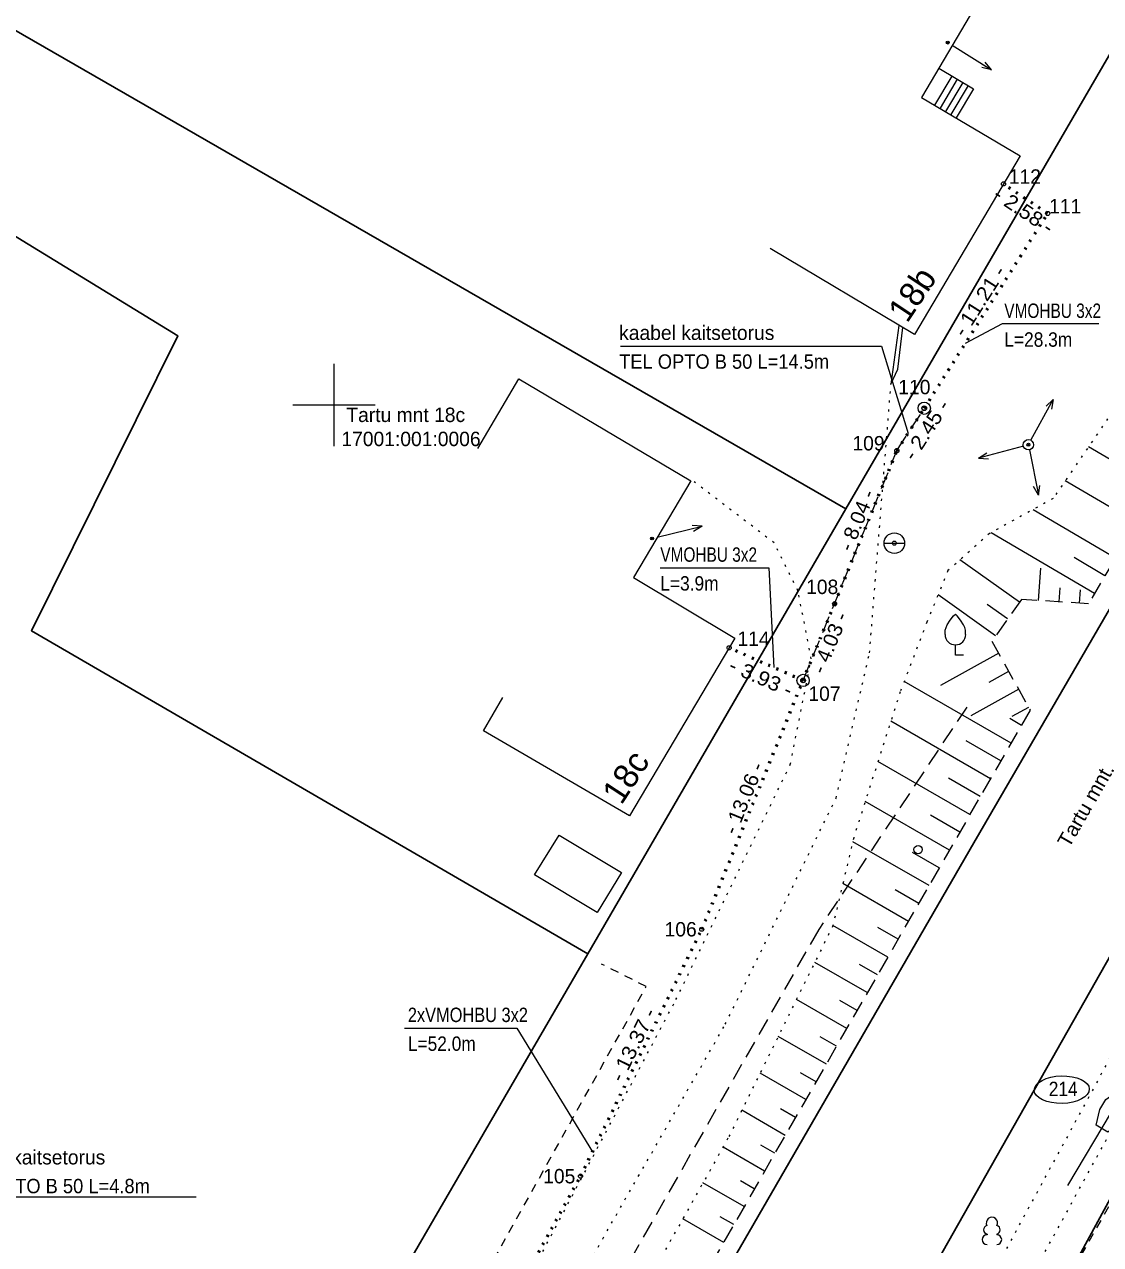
# Model space of a CAD drawing. Extents: x 641153 to 657566, y 6456701 to 6475528.
# Drawn here: x 641435 to 641487.3, y 6457209.2 to 6457268.5 of the extents above; entities that cross this region are included whole.
import ezdxf
from ezdxf.enums import TextEntityAlignment as Align

# ---------------------------------------------------------------- set-up
doc = ezdxf.new("R2010")
doc.units = 0
doc.header["$LTSCALE"] = 0.28
doc.header["$PDMODE"] = 32
doc.header["$PDSIZE"] = 0.14
for name, pattern in [('DOTTED', [1.5, 0.3, -1.2]), ('LONG_DASH_SHORT_DASH', [9.9, 6, -1.2, 1.5, -1.2]), ('MEDIUM_DASHED', [4.5, 3, -1.5]), ('SHORT_DASHED', [2.7, 1.5, -1.2])]:
    doc.linetypes.add(name, pattern=pattern)
for name, color, linetype, lineweight in [('1', 7, 'Continuous', 13), ('16', 7, 'Continuous', 13), ('17', 7, 'Continuous', 13), ('2', 7, 'Continuous', 13), ('22', 7, 'Continuous', 13), ('26', 7, 'Continuous', 13), ('28', 7, 'SHORT_DASHED', 13), ('30', 7, 'Continuous', 25), ('40', 7, 'Continuous', 25), ('42', 7, 'Continuous', 13), ('44', 7, 'Continuous', 13), ('59', 7, 'Continuous', 13), ('61', 7, 'Continuous', 13), ('63', 7, 'Continuous', 13)]:
    doc.layers.add(name, color=color, linetype=linetype, lineweight=lineweight)
doc.layers.add('58', color=7, linetype='Continuous')

msp = doc.modelspace()

# ---------------------------------------------------------------- linework, layer by layer
at = {"layer": '1'}
for points in [[(641477.42, 6457271.98), (641481.34, 6457269.66), (641478.55, 6457264.95), (641483.35, 6457262.11), (641478.21, 6457253.43), (641471.2, 6457257.6)], [(641456.99, 6457247.89), (641458.99, 6457251.27), (641467.34, 6457246.32), (641464.55, 6457241.62), (641469.48, 6457238.67), (641464.36, 6457230.04), (641457.27, 6457234.17), (641458.21, 6457235.79)]]:
    msp.add_lwpolyline(points, dxfattribs=at)
msp.add_lwpolyline([(641460.95, 6457229.1), (641463.98, 6457227.28), (641462.79, 6457225.33), (641459.75, 6457227.16)], close=True, dxfattribs=at)
at = {"layer": '16'}
msp.add_circle((641478.3903, 6457228.3921), 0.1998, dxfattribs=at)
msp.add_ellipse((641485.3737, 6457216.7241), major_axis=(1.3383, 0.0334), ratio=0.5, dxfattribs=at)
at = {"layer": '17', "linetype": 'DOTTED', "lineweight": 53}
msp.add_line((641472.8, 6457236.61), (641469.2, 6457238.2), dxfattribs=at)
at = {"layer": '17'}
msp.add_line((641487.78, 6457215.63), (641485.65, 6457212.06), dxfattribs=at)
at = {"layer": '17', "linetype": 'DOTTED', "lineweight": 53}
msp.add_lwpolyline([(641418.31, 6457213.77), (641427.2, 6457210.91), (641431.61, 6457208.91), (641433.39, 6457208.1), (641433.92, 6457200.86), (641435.15, 6457198.73), (641442.6, 6457193.96), (641448.23, 6457191.55), (641450.03, 6457191.96), (641452.86, 6457196.02), (641455.53, 6457200.79), (641461.98, 6457212.52), (641467.88, 6457224.52), (641472.8, 6457236.61), (641474.33, 6457240.34), (641477.36, 6457247.78), (641478.69, 6457249.84), (641484.69, 6457259.31), (641482.54, 6457260.74)], dxfattribs=at)
at = {"layer": '17', "linetype": 'LONG_DASH_SHORT_DASH'}
msp.add_lwpolyline([(641488.5, 6457216.2), (641488.32, 6457215.41), (641488.02, 6457214.97), (641487.62, 6457214.66), (641487.04, 6457215), (641487.22, 6457215.76), (641487.51, 6457216.24), (641487.92, 6457216.53)], close=True, dxfattribs=at)
at = {"layer": '2'}
for p, q in [((641480.03, 6457265.98), (641479.19, 6457264.57)), ((641480.29, 6457265.83), (641479.46, 6457264.42)), ((641480.56, 6457265.67), (641479.72, 6457264.26)), ((641480.82, 6457265.52), (641479.98, 6457264.11))]:
    msp.add_line(p, q, dxfattribs=at)
for points in [[(641479.39, 6457266.37), (641481.08, 6457265.36), (641480.24, 6457263.95)], [(641477.46, 6457253.87), (641477.07, 6457251.01), (641477.4, 6457251.74), (641477.65, 6457253.77)]]:
    msp.add_lwpolyline(points, dxfattribs=at)
at = {"layer": '22'}
msp.add_line((641476.74, 6457243.28), (641477.74, 6457243.28), dxfattribs=at)
msp.add_circle((641477.237, 6457243.284), 0.5, dxfattribs=at)
at = {"layer": '26', "linetype": 'MEDIUM_DASHED'}
msp.add_lwpolyline([(641472.8, 6457236.61), (641477.36, 6457247.78), (641478.69, 6457249.84)], dxfattribs=at)
at = {"layer": '26'}
msp.add_circle((641483.7491, 6457248.0678), 0.25, dxfattribs=at)
at = {"layer": '28'}
for points in [[(641449.44, 6457191.75), (641451.13, 6457196.59), (641465.18, 6457221.73), (641463, 6457222.83)], [(641492.93, 6457220.41), (641488.02, 6457211.68), (641486.01, 6457208.16), (641483.04, 6457203.04), (641482.25, 6457201.69), (641472.93, 6457182.78), (641482.03, 6457177.98)]]:
    msp.add_lwpolyline(points, dxfattribs=at)
at = {"layer": '30'}
for points in [[(641454.36, 6457158.82), (641453.43, 6457161.48), (641457.2, 6457168.92), (641466.66, 6457186.02), (641476.65, 6457203.66), (641488.59, 6457224.74), (641498.6, 6457242.13), (641508.83, 6457260.1), (641519.75, 6457279.06), (641525.06, 6457289.26), (641533.67, 6457304.43), (641535.04, 6457305.56), (641536.47, 6457306.26), (641538.06, 6457306.11), (641538.94, 6457306.05), (641540.93, 6457305.44), (641543.72, 6457303.71)], [(641510.71, 6457281.39), (641501.75, 6457264.59), (641491.37, 6457246.41), (641481.1, 6457228.72), (641469.1, 6457207.94), (641449.82, 6457173.16)]]:
    msp.add_lwpolyline(points, dxfattribs=at)
at = {"layer": '30', "linetype": 'DOTTED', "lineweight": 13}
for points in [[(641535.53, 6457305.69), (641522.02, 6457279.55), (641511.19, 6457259.32), (641500.87, 6457241.25), (641490.64, 6457223.65), (641479.12, 6457202.44), (641459.26, 6457168), (641454.36, 6457158.82)], [(641457.91, 6457189.2), (641455.29, 6457190.82), (641455.6, 6457195.64), (641463.06, 6457209.48), (641469.02, 6457219.9), (641474.4, 6457230.89), (641476.03, 6457237.95), (641477.07, 6457251.01)], [(641488.77, 6457172.78), (641471.06, 6457181.88), (641480.59, 6457201.59), (641492.14, 6457222.7), (641502.69, 6457240.19), (641508.83, 6457250.91)], [(641411.42, 6457205.25), (641416.94, 6457202.75), (641421.06, 6457200.89), (641427.07, 6457198.98), (641447.98, 6457191.33), (641449.4, 6457191.7), (641453.63, 6457196.52), (641466.62, 6457221.1), (641472.18, 6457232.53), (641473.2, 6457237.66), (641472.55, 6457240.97), (641471.39, 6457243.3), (641467.46, 6457246.3)]]:
    msp.add_lwpolyline(points, dxfattribs=at)
at = {"layer": '40'}
for points in [[(641474.88, 6457244.96), (641491.05, 6457272.81), (641471.83, 6457279.19), (641438.24, 6457291.11), (641426.02, 6457273.1)], [(641462.33, 6457223.33), (641474.88, 6457244.96), (641426.02, 6457273.1), (641421.37, 6457266.24), (641442.41, 6457253.36), (641435.3, 6457239.02)], [(641442.68, 6457189.47), (641462.33, 6457223.33), (641435.3, 6457239.02), (641442.41, 6457253.36), (641421.37, 6457266.24), (641418.44, 6457268.04), (641393.92, 6457225.49), (641390.13, 6457207.67)], [(641492.89, 6457220.92), (641472.15, 6457182.78), (641506.27, 6457165.93), (641523.3, 6457197.04), (641501.12, 6457214.47)]]:
    msp.add_lwpolyline(points, close=True, dxfattribs=at)
at = {"layer": '42'}
for p, q in [((641490, 6457246.01), (641486.67, 6457247.97)), ((641488.99, 6457244.29), (641485.54, 6457246.31)), ((641487.98, 6457242.56), (641483.98, 6457244.91)), ((641486.96, 6457240.84), (641481.94, 6457243.79)), ((641483.32, 6457240.41), (641480.42, 6457242.47)), ((641487.47, 6457241.7), (641485.97, 6457242.58)), ((641484.25, 6457240.5), (641484.35, 6457242.07)), ((641485.25, 6457240.43), (641485.29, 6457241.11)), ((641482.16, 6457238.78), (641479.36, 6457240.77)), ((641486.24, 6457240.37), (641486.29, 6457241.02)), ((641482.74, 6457239.6), (641481.74, 6457240.31)), ((641482.31, 6457237.93), (641479.48, 6457236.36)), ((641482.79, 6457237.05), (641481.83, 6457236.52)), ((641482.91, 6457233.57), (641477.71, 6457236.56)), ((641483.28, 6457236.18), (641480.96, 6457234.89)), ((641483.76, 6457235.3), (641482.95, 6457234.86)), ((641481.91, 6457231.83), (641477.06, 6457234.63)), ((641483.41, 6457234.43), (641482.85, 6457234.76)), ((641482.41, 6457232.7), (641480.73, 6457233.67)), ((641480.91, 6457230.1), (641476.44, 6457232.68)), ((641481.41, 6457230.97), (641479.86, 6457231.86)), ((641479.92, 6457228.37), (641475.82, 6457230.73)), ((641480.42, 6457229.24), (641478.99, 6457230.06)), ((641478.92, 6457226.64), (641475.21, 6457228.77)), ((641479.42, 6457227.5), (641478.11, 6457228.25)), ((641477.92, 6457224.9), (641474.73, 6457226.74)), ((641478.42, 6457225.77), (641477.27, 6457226.43)), ((641476.92, 6457223.17), (641474.25, 6457224.71)), ((641477.42, 6457224.04), (641476.44, 6457224.6)), ((641475.92, 6457221.44), (641473.37, 6457222.91)), ((641476.42, 6457222.3), (641475.55, 6457222.8)), ((641474.93, 6457219.7), (641472.48, 6457221.11)), ((641475.43, 6457220.57), (641474.59, 6457221.05)), ((641473.93, 6457217.97), (641471.59, 6457219.31)), ((641474.43, 6457218.84), (641473.63, 6457219.29)), ((641472.93, 6457216.24), (641470.71, 6457217.52)), ((641473.43, 6457217.1), (641472.67, 6457217.54)), ((641471.93, 6457214.5), (641469.82, 6457215.72)), ((641472.43, 6457215.37), (641471.71, 6457215.79)), ((641470.93, 6457212.77), (641468.91, 6457213.93)), ((641471.43, 6457213.64), (641470.75, 6457214.03)), ((641469.94, 6457211.04), (641467.93, 6457212.19)), ((641470.43, 6457211.9), (641469.76, 6457212.29)), ((641468.94, 6457209.3), (641466.95, 6457210.45)), ((641469.44, 6457210.17), (641468.77, 6457210.55))]:
    msp.add_line(p, q, dxfattribs=at)
at = {"layer": '42', "linetype": 'MEDIUM_DASHED'}
msp.add_lwpolyline([(641510.14, 6457282.86), (641507.6, 6457277.89), (641496.84, 6457257.63), (641486.67, 6457240.34), (641483.41, 6457240.55), (641481.98, 6457238.52), (641483.83, 6457235.17), (641458.27, 6457190.78)], dxfattribs=at)
at = {"layer": '42', "linetype": 'DOTTED'}
msp.add_lwpolyline([(641508.6, 6457282.49), (641506.43, 6457282.51), (641492.28, 6457256.16), (641484.95, 6457245.45), (641481.86, 6457243.75), (641479.84, 6457241.95), (641478.82, 6457239.45), (641477.52, 6457236.06), (641475.26, 6457228.97), (641474.25, 6457224.7), (641469.15, 6457214.36), (641459.34, 6457196.89), (641458.27, 6457190.78)], dxfattribs=at)
at = {"layer": '44'}
for p, q in [((641481.74, 6457209.7), (641481.74, 6457209.67)), ((641482.22, 6457209.7), (641482.22, 6457209.67))]:
    msp.add_line(p, q, dxfattribs=at)
for points in [[(641479.7, 6457238.84), (641479.7, 6457238.99), (641479.71, 6457239.06), (641479.75, 6457239.19), (641479.81, 6457239.31), (641479.95, 6457239.54), (641480.11, 6457239.75), (641480.2, 6457239.84)], [(641480.7, 6457238.84), (641480.7, 6457238.99), (641480.69, 6457239.06), (641480.66, 6457239.19), (641480.6, 6457239.31), (641480.45, 6457239.54), (641480.29, 6457239.75), (641480.2, 6457239.84)], [(641480.6, 6457237.84), (641480.2, 6457237.84), (641480.2, 6457238.34)]]:
    msp.add_lwpolyline(points, dxfattribs=at)
at = {"layer": '44', "linetype": 'MEDIUM_DASHED'}
msp.add_lwpolyline([(641480.76, 6457235.32), (641473.56, 6457224.51), (641457.71, 6457196.72)], dxfattribs=at)
at = {"layer": '44'}
for centre, radius, start, end in [((641480.2035, 6457238.8406), 0.5, 180, 0), ((641481.9785, 6457210.2439), 0.277, 332.5799, 207.4201), ((641481.741, 6457209.4364), 0.2375, 90.00001, 270), ((641481.7885, 6457209.9114), 0.2124, 105.2441, 257.07903), ((641482.1685, 6457209.9114), 0.2124, 282.92097, 74.7559), ((641482.216, 6457209.4364), 0.2375, 270, 89.99999)]:
    msp.add_arc(centre, radius, start, end, dxfattribs=at)
at = {"layer": '59'}
for centre in [(641482.5411, 6457260.7446), (641484.689, 6457259.308), (641478.688, 6457249.842), (641477.359, 6457247.784), (641477.237, 6457243.284), (641474.332, 6457240.337), (641469.2048, 6457238.1989), (641472.802, 6457236.612), (641467.875, 6457224.519), (641461.98, 6457212.521)]:
    msp.add_circle(centre, 0.1, dxfattribs=at)
at = {"layer": '61'}
for p, q in [((641480.04, 6457267.48), (641481.96, 6457266.29)), ((641481.96, 6457266.29), (641481.65, 6457266.66)), ((641481.96, 6457266.29), (641481.49, 6457266.4)), ((641483.87, 6457248.29), (641484.95, 6457250.26)), ((641484.95, 6457250.26), (641484.61, 6457249.94)), ((641484.95, 6457250.26), (641484.87, 6457249.79)), ((641483.51, 6457248), (641481.33, 6457247.42)), ((641481.33, 6457247.42), (641481.73, 6457247.68)), ((641483.8, 6457247.82), (641484.24, 6457245.62)), ((641481.33, 6457247.42), (641481.81, 6457247.39)), ((641484.24, 6457245.62), (641484, 6457246.03)), ((641484.24, 6457245.62), (641484.3, 6457246.09)), ((641465.7, 6457243.57), (641467.89, 6457244.11)), ((641467.89, 6457244.11), (641467.41, 6457244.14)), ((641467.89, 6457244.11), (641467.48, 6457243.85))]:
    msp.add_line(p, q, dxfattribs=at)
for points in [[(641487.18, 6457253.95), (641482.47, 6457253.95), (641480.68, 6457252.98)], [(641463.92, 6457252.85), (641476.61, 6457252.85), (641477.9, 6457248.62)], [(641465.85, 6457242.09), (641471.13, 6457242.09), (641471.38, 6457237.24)], [(641453.43, 6457219.71), (641458.88, 6457219.71), (641462.56, 6457213.7)], [(641443.3, 6457211.5), (641431.4, 6457211.5), (641430.41, 6457209.45)]]:
    msp.add_lwpolyline(points, dxfattribs=at)
for centre, radius in [((641478.688, 6457249.842), 0.3), ((641478.688, 6457249.842), 0.1125), ((641472.802, 6457236.612), 0.3), ((641472.802, 6457236.612), 0.1125)]:
    msp.add_circle(centre, radius, dxfattribs=at)
for p in [(641479.83, 6457267.61), (641483.75, 6457248.07), (641465.46, 6457243.51)]:
    msp.add_point(p, dxfattribs=at)
at = {"layer": '63'}
for p, q in [((641450, 6457252), (641450, 6457248)), ((641448, 6457250), (641452, 6457250))]:
    msp.add_line(p, q, dxfattribs=at)

# ---------------------------------------------------------------- texts
at = {"layer": '1'}
for s, rotation, p in [('18b', 56.428, (641477.86, 6457253.94)), ('18c', 56.815, (641463.97, 6457230.52))]:
    msp.add_text(s, height=1.2, rotation=rotation, dxfattribs=at).set_placement(p)
at = {"layer": '16', "width": 0.9}
msp.add_text('214', height=0.7, dxfattribs=at).set_placement((641484.74, 6457216.41))
at = {"layer": '30', "width": 1.05}
msp.add_text('Tartu mnt.', height=0.7, rotation=60.113, dxfattribs=at).set_placement((641485.73, 6457228.43))
at = {"layer": '58'}
for s, p in [('Tartu mnt 18c', (641450.6, 6457249.17)), ('17001:001:0006', (641450.36, 6457248))]:
    msp.add_text(s, height=0.7, dxfattribs=at).set_placement(p)
at = {"layer": '61'}
for s, p in [('112 ', (641484.62, 6457260.75)), ('111 ', (641486.58, 6457259.31)), ('110 ', (641479.25, 6457250.52)), ('109 ', (641477.02, 6457247.79)), ('108 ', (641474.77, 6457240.81)), ('114 ', (641471.43, 6457238.29)), ('107 ', (641474.88, 6457235.62)), ('106 ', (641467.89, 6457224.17)), ('105 ', (641461.99, 6457212.17))]:
    msp.add_text(s, height=0.7, dxfattribs=at).set_placement(p, align=Align.RIGHT)
for s, rotation, width, p in [('- 2.58 -', 326.224, 1.1, (641483.3304, 6457259.1659)), ('- 11.21 -', 57.627, 1.1, (641481.6664, 6457254.8676)), ('- 2.45 -', 57.147, 1.1, (641479.086, 6457248.6001)), ('- 8.04 -', 67.88, 1.05, (641475.7375, 6457244.2682)), ('- 4.03 -', 67.67, 1.05, (641474.4171, 6457238.312)), ('- 3.93 -', 336.195, 1.1, (641470.6137, 6457236.439)), ('- 13.06 -', 67.833, 1.05, (641470.2309, 6457230.7629)), ('- 13.37 -', 63.834, 1.1, (641464.8498, 6457218.7557))]:
    msp.add_text(s, height=0.7, rotation=rotation, dxfattribs=dict(at, width=width)).set_placement(p, align=Align.CENTER)
for s, width, p in [('VMOHBU 3x2', 0.8, (641482.58, 6457254.23)), ('L=28.3m', 0.9, (641482.58, 6457252.83)), ('TEL OPTO B 50 L=14.5m', 0.95, (641463.86, 6457251.76)), ('VMOHBU 3x2', 0.8, (641465.86, 6457242.38)), ('L=3.9m', 0.9, (641465.86, 6457240.98)), ('2xVMOHBU 3x2', 0.85, (641453.59, 6457220.01)), ('L=52.0m', 0.9, (641453.59, 6457218.61)), ('TEL OPTO B 50 L=4.8m', 0.95, (641431.34, 6457211.69))]:
    msp.add_text(s, height=0.7, dxfattribs=dict(at, width=width)).set_placement(p)
for p in [(641463.86, 6457253.16), (641431.34, 6457213.09)]:
    msp.add_text('kaabel kaitsetorus', height=0.7, dxfattribs=at).set_placement(p)

doc.saveas('drawing.dxf')
